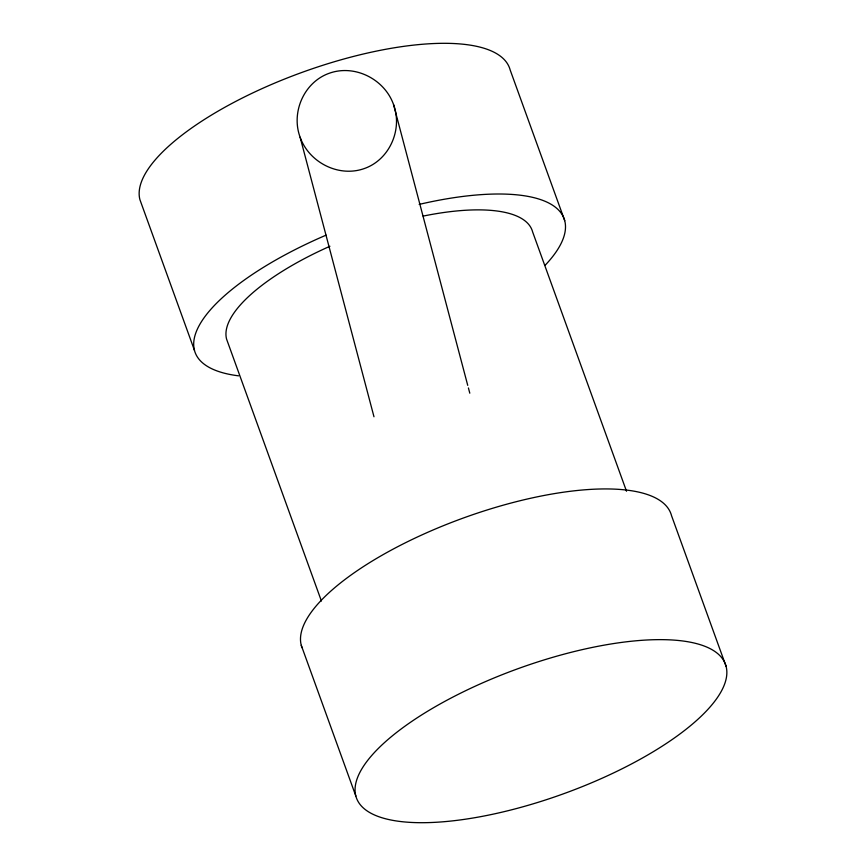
<?xml version="1.0" encoding="UTF-8"?>
<svg xmlns="http://www.w3.org/2000/svg" width="866" height="866" viewBox="0 0 866 866"><rect width="100%" height="100%" fill="white"/><g stroke="black" fill="none" stroke-linecap="round" stroke-linejoin="round"><path stroke-width="1.3" d="M467.727 385.348L393.532 104.515C384.591 79.304 355.038 64.171 329.545 73.155C304.107 81.913 290.803 112.32 300.123 137.25L373.982 416.773M300.123 137.25C309.065 162.462 338.617 177.595 364.11 168.621C389.548 159.853 402.852 129.456 393.532 104.515M564.729 220.657L510.161 69.962A196.236 66.563 -19.9 0 0 307.982 70.265A196.236 66.563 -19.9 0 0 139.935 199.721L194.493 350.416M726.065 666.279A196.236 66.563 -19.9 0 0 433.617 707.674A196.236 66.563 -19.9 0 0 463.169 819.528A196.236 66.563 -19.9 0 0 726.065 666.279L671.507 515.584A196.236 66.563 -19.9 0 0 465.897 517.099A196.236 66.563 -19.9 0 0 302.039 647.692M626.519 491.239L532.622 231.915A162.202 55.013 -19.9 0 0 423.128 216.099M321.416 601.036L226.6 339.169A162.202 55.013 -19.9 0 1 329.914 246.269M301.271 645.343L355.839 796.038M468.419 387.957L469.794 393.186M419.176 204.398A196.236 66.563 -19.9 0 1 545.212 265.191M238.572 375.833A196.236 66.563 -19.9 0 1 326.092 235.141"/></g></svg>
